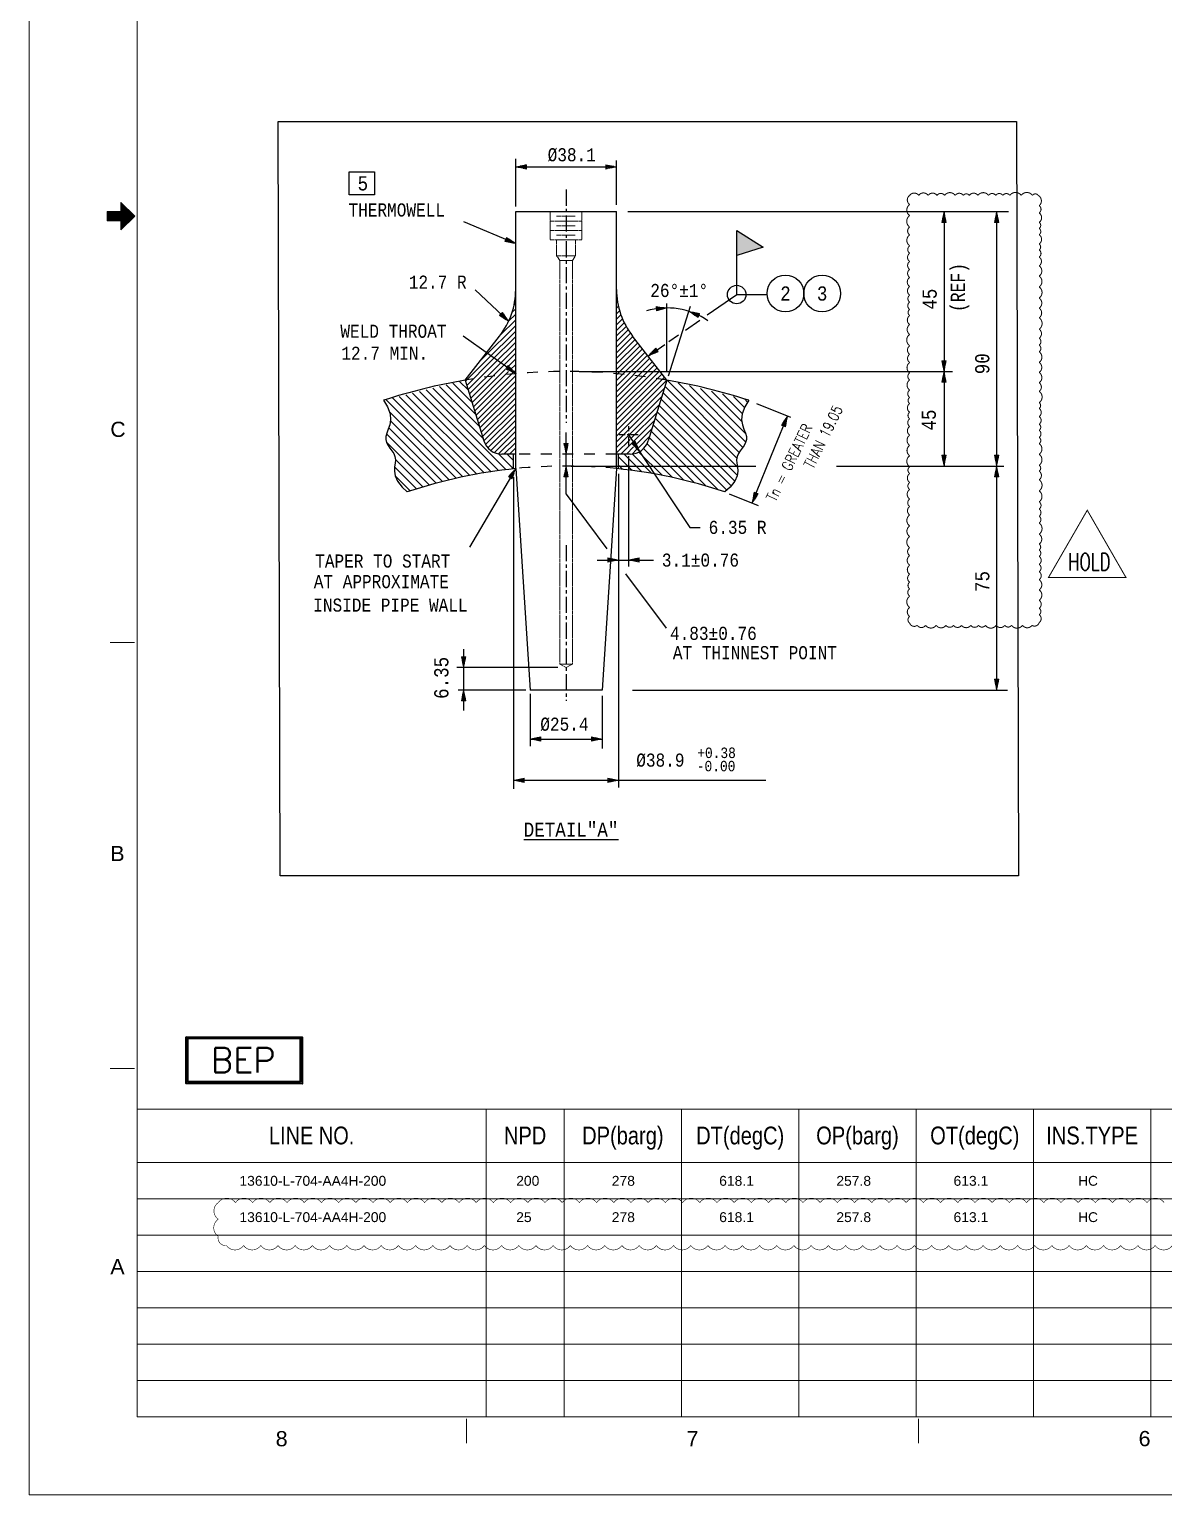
# Model space of a CAD drawing. Header units: inches. Extents: x 996 to 1837, y 0 to 594.
# Drawn here: x 995.8 to 1259.6, y 0 to 340.9 of the extents above; entities that cross this region are included whole.
import ezdxf
from ezdxf.enums import TextEntityAlignment as Align

# ---------------------------------------------------------------- set-up
doc = ezdxf.new("R2010")
doc.units = ezdxf.units.IN
doc.header["$MEASUREMENT"] = 0
for name, pattern in [('CENTER', [2, 1.25, -0.25, 0.25, -0.25]), ('Dashed', [4.18782, 2.09391, -2.09391]), ('Solid', [1, 1, 0])]:
    doc.linetypes.add(name, pattern=pattern)
for name, color, linetype in [('1', 7, 'Continuous'), ('2', 2, 'Continuous'), ('3', 3, 'Continuous'), ('4', 4, 'Continuous'), ('BG 0 -1', 7, 'Continuous'), ('BG BG BG BG BG 2', 7, 'Continuous'), ('BG BG BG BG TITLETEXT', 7, 'Continuous'), ('Border', 7, 'Continuous'), ('DIM-LINES', 7, 'Continuous'), ('DIM-TEXT', 7, 'Continuous'), ('ISO-TEXT', 7, 'Continuous'), ('ISOTEXT', 7, 'Continuous'), ('NOZZLES', 7, 'Continuous'), ('Rev.4', 6, 'Continuous')]:
    doc.layers.add(name, color=color, linetype=linetype)
for name, color, linetype, lineweight in [('message', 2, 'Solid', 13), ('weldCyanLabel', 4, 'Solid', 13), ('weldDimension', 2, 'Solid', 13)]:
    doc.layers.add(name, color=color, linetype=linetype, lineweight=lineweight)
doc.styles.add('1882-13610-HP-186-001-704(01OF01)_MODEL-EMBED 1_DWG$0$Arial', font='arial.ttf')
doc.styles.add('Arial', font='arial.ttf')
doc.styles.add('fixedText', font='MONOTXT8.shx', dxfattribs={"width": 0.85})
doc.styles.add('MONOTXT', font='MONOTXT.shx', dxfattribs={"width": 0.8})
doc.styles.add('ROMANS', font='romans.shx', dxfattribs={"width": 0.8})
doc.styles.add('txt.shx', font='txt.shx')

msp = doc.modelspace()

# ---------------------------------------------------------------- hatches: boundary and pattern name
at = {"layer": '2'}
h = msp.add_hatch(color=2, dxfattribs=at)
h.dxf.hatch_style = 1
h.paths.add_polyline_path([(1166.45, 290.21), (1160.32, 294.05), (1160.32, 288.23)])
at = {"layer": '4', "lineweight": 25}
msp.add_hatch(color=4, dxfattribs=at).paths.add_polyline_path([(1137.78, 242.58), (1136.69, 245.02), (1135.96, 244.54)])

# ---------------------------------------------------------------- linework, layer by layer
at = {"color": 4, "linetype": 'Continuous', "lineweight": 25}
for p, q in [((1100.73, 263.81), (1101.44, 264.52)), ((1108.77, 242.05), (1108.92, 242.2))]:
    msp.add_line(p, q, dxfattribs=at)
at = {"layer": '1', "color": 1, "linetype": 'CENTER', "lineweight": 25, "ltscale": 3}
for p, q in [((1120.65, 303.59), (1120.65, 249.38)), ((1120.65, 220.88), (1120.65, 184.66))]:
    msp.add_line(p, q, dxfattribs=at)
at = {"layer": '2', "color": 4}
for p, q in [((1160.32, 279.18), (1160.32, 294.05)), ((1160.32, 294.05), (1166.45, 290.21)), ((1166.45, 290.21), (1160.32, 288.23)), ((1096.8, 196.69), (1096.8, 182.42))]:
    msp.add_line(p, q, dxfattribs=at)
at = {"layer": '2', "color": 2}
for p, q in [((1118.75, 192.45), (1095.21, 192.45)), ((1111.25, 187.19), (1095.52, 187.19))]:
    msp.add_line(p, q, dxfattribs=at)
at = {"layer": '2'}
msp.add_lwpolyline([(1053.7, 319.44), (1225.43, 319.44), (1225.86, 143.97), (1054.12, 143.97)], close=True, dxfattribs=at)
at = {"layer": '2', "color": 4}
msp.add_lwpolyline([(1070.2, 307.72), (1076.1, 307.72), (1076.1, 302.35), (1070.2, 302.35)], close=True, dxfattribs=at)
for centre in [(1171.67, 279.43), (1180.2, 279.43)]:
    msp.add_circle(centre, 4.29, dxfattribs=at)
at = {"layer": '3', "color": 3, "lineweight": 25}
for p, q in [((1108.92, 298.48), (1132.38, 298.48)), ((1108.92, 238.7), (1108.92, 298.48)), ((1132.38, 238.7), (1132.38, 298.48)), ((1097.19, 259.28), (1101.54, 245.16)), ((1144.11, 259.28), (1139.75, 245.16)), ((1108.92, 242.05), (1105.74, 242.05)), ((1108.43, 238.65), (1108.43, 242.05)), ((1135.55, 242.05), (1132.38, 242.05)), ((1132.86, 238.65), (1132.86, 242.05)), ((1108.92, 238.7), (1112.26, 187.19)), ((1132.38, 238.7), (1129.03, 187.19)), ((1129.03, 187.19), (1112.26, 187.19))]:
    msp.add_line(p, q, dxfattribs=at)
at = {"layer": '3', "color": 2, "linetype": 'Dashed', "lineweight": 25, "ltscale": 1.2}
msp.add_line((1132.38, 242.05), (1108.92, 242.05), dxfattribs=at)
at = {"layer": '3', "color": 3, "lineweight": 25}
for centre, radius, start, end in [((1120.65, 123), 138.28, 99.7677, 107.8916), ((1120.65, 123), 138.28, 72.1084, 80.2323), ((1105.74, 246.45), 4.4, 197.1338, 270), ((1135.55, 246.45), 4.4, 270, 342.8662), ((1120.65, 123), 116.29, 95.7896, 108.5213), ((1120.65, 123), 116.29, 71.4787, 84.2104)]:
    msp.add_arc(centre, radius, start, end, dxfattribs=at)
at = {"layer": '3', "color": 2, "linetype": 'Dashed', "lineweight": 25, "ltscale": 1.2}
for radius, start, end in [(138.28, 80.2323, 99.7677), (116.29, 84.2104, 95.7896)]:
    msp.add_arc((1120.65, 123), radius, start, end, dxfattribs=at)
at = {"layer": '4', "color": 2}
for p, q in [((1108.92, 299.69), (1108.92, 310.72)), ((1132.38, 300.03), (1132.38, 310.33)), ((1164.92, 253.87), (1172.87, 250.63)), ((1135.14, 241.61), (1135.14, 215.93)), ((1108.43, 236.67), (1108.43, 164.2)), ((1132.86, 237.49), (1132.86, 164.54)), ((1158.6, 232.86), (1165.34, 230.12)), ((1112.26, 186.29), (1112.26, 174.16)), ((1129.03, 185.81), (1129.03, 173.62))]:
    msp.add_line(p, q, dxfattribs=at)
at = {"layer": '4', "color": 4, "lineweight": 25}
for p, q in [((1108.92, 308.89), (1132.38, 308.89)), ((1108.56, 276.82), (1108.92, 277.18)), ((1108.8, 278.36), (1108.92, 278.47)), ((1132.38, 278.62), (1132.46, 278.69)), ((1132.38, 277.32), (1132.6, 277.54)), ((1132.38, 276.02), (1132.81, 276.46)), ((1153.49, 274.44), (1160.32, 279.18)), ((1105.34, 269.72), (1108.92, 273.29)), ((1107.29, 272.96), (1108.92, 274.59)), ((1108.11, 275.07), (1108.92, 275.88)), ((1132.38, 274.73), (1133.08, 275.43)), ((1132.38, 273.43), (1133.39, 274.45)), ((1132.38, 272.14), (1133.76, 273.52)), ((1148.38, 270.89), (1151.72, 273.21)), ((1097.19, 259.28), (1105.19, 269.52)), ((1101.44, 264.52), (1108.92, 272)), ((1102.3, 264.08), (1108.92, 270.7)), ((1103.16, 263.65), (1108.92, 269.4)), ((1132.38, 270.84), (1134.16, 272.63)), ((1132.38, 269.55), (1134.61, 271.78)), ((1132.38, 268.25), (1135.09, 270.96)), ((1132.38, 266.96), (1135.61, 270.19)), ((1132.38, 265.66), (1136.16, 269.44)), ((1144.11, 259.28), (1136.11, 269.52)), ((1144.58, 268.24), (1146.81, 269.8)), ((1104.03, 263.22), (1108.92, 268.11)), ((1104.89, 262.79), (1108.92, 266.81)), ((1132.38, 264.36), (1136.73, 268.72)), ((1132.38, 263.07), (1137.3, 267.99)), ((1132.38, 261.77), (1137.87, 267.26)), ((1132.38, 260.48), (1138.43, 266.54)), ((1139.73, 264.88), (1143.6, 267.57)), ((1097.26, 259.04), (1102.3, 264.08)), ((1097.56, 258.05), (1103.16, 263.65)), ((1097.87, 257.06), (1104.03, 263.22)), ((1098.17, 256.07), (1104.89, 262.79)), ((1105.76, 262.36), (1108.92, 265.52)), ((1106.92, 262.23), (1108.92, 264.22)), ((1107.67, 261.68), (1108.92, 262.93)), ((1132.38, 259.18), (1139, 265.81)), ((1132.38, 257.89), (1139.57, 265.08)), ((1132.38, 256.59), (1140.14, 264.35)), ((1132.38, 255.3), (1140.71, 263.63)), ((1132.38, 254), (1141.28, 262.9)), ((1098.48, 255.08), (1105.76, 262.36)), ((1098.79, 254.09), (1106.46, 261.76)), ((1099.09, 253.1), (1107.27, 261.29)), ((1099.4, 252.11), (1108.27, 260.98)), ((1099.7, 251.12), (1108.92, 260.34)), ((1108.42, 261.14), (1108.92, 261.63)), ((1132.38, 252.71), (1141.84, 262.17)), ((1132.38, 251.41), (1142.41, 261.44)), ((1132.38, 250.11), (1142.98, 260.72)), ((1132.38, 248.82), (1143.55, 259.99)), ((1132.38, 247.52), (1144.1, 259.24)), ((1160.93, 242.48), (1144.14, 259.27)), ((1101.57, 237.72), (1083.4, 255.88)), ((1103.24, 237.98), (1084.96, 256.27)), ((1104.94, 238.23), (1086.52, 256.65)), ((1106.66, 238.45), (1088.08, 257.03)), ((1101.38, 245.68), (1089.64, 257.42)), ((1100.51, 248.49), (1091.2, 257.8)), ((1099.65, 251.3), (1092.76, 258.19)), ((1098.78, 254.1), (1094.32, 258.57)), ((1097.92, 256.91), (1095.88, 258.95)), ((1100.01, 250.13), (1108.92, 259.04)), ((1100.31, 249.14), (1108.92, 257.74)), ((1100.62, 248.15), (1108.92, 256.45)), ((1132.38, 246.23), (1143.52, 257.37)), ((1160.53, 239), (1143.2, 256.33)), ((1160.37, 241.1), (1143.66, 257.81)), ((1161.72, 243.63), (1146.73, 258.63)), ((1162.43, 244.87), (1149.31, 257.99)), ((1162.39, 246.86), (1151.88, 257.36)), ((1161.53, 249.65), (1154.46, 256.72)), ((1161.62, 251.51), (1157.04, 256.08)), ((1078.17, 254.59), (1079.12, 253.08)), ((1096.66, 236.79), (1078.69, 254.76)), ((1079.12, 253.08), (1079.7, 251.46)), ((1098.27, 237.12), (1080.28, 255.12)), ((1099.91, 237.43), (1081.84, 255.5)), ((1100.92, 247.16), (1108.92, 255.15)), ((1101.23, 246.17), (1108.92, 253.86)), ((1101.53, 245.18), (1108.92, 252.56)), ((1132.38, 244.93), (1142.94, 255.49)), ((1132.38, 243.64), (1142.36, 253.62)), ((1159.88, 235.76), (1142.28, 253.36)), ((1160.45, 237.13), (1142.74, 254.84)), ((1162.13, 252.94), (1159.62, 255.45)), ((1162.18, 253.08), (1161.6, 251.46)), ((1163.13, 254.59), (1162.18, 253.08)), ((1162.86, 254.16), (1162.2, 254.81)), ((1079.64, 248.88), (1079.3, 247.85)), ((1095.06, 236.45), (1079.5, 252.01)), ((1079.82, 250.07), (1079.64, 248.88)), ((1079.7, 251.46), (1079.82, 250.07)), ((1093.49, 236.08), (1079.78, 249.79)), ((1101.92, 244.27), (1108.92, 251.27)), ((1102.46, 243.52), (1108.92, 249.97)), ((1135.88, 245.85), (1141.79, 251.75)), ((1136.4, 245.07), (1141.21, 249.88)), ((1156.03, 233.78), (1140.91, 248.9)), ((1158.06, 233.69), (1141.37, 250.39)), ((1159.04, 234.66), (1141.82, 251.87)), ((1161.6, 251.46), (1161.47, 250.07)), ((1161.47, 250.07), (1161.65, 248.88)), ((1161.65, 248.88), (1161.99, 247.85)), ((1169.29, 243.92), (1172.14, 250.93)), ((1078.94, 246.96), (1078.7, 246.16)), ((1078.7, 246.16), (1078.7, 245.43)), ((1090.39, 235.29), (1078.89, 246.79)), ((1079.3, 247.85), (1078.94, 246.96)), ((1091.93, 235.69), (1079.42, 248.21)), ((1103.14, 242.9), (1108.92, 248.68)), ((1103.96, 242.43), (1108.92, 247.38)), ((1104.96, 242.12), (1108.92, 246.09)), ((1120.65, 242.05), (1120.65, 247.1)), ((1132.38, 242.34), (1135.53, 245.5)), ((1134.41, 246.58), (1133.01, 246.58)), ((1135.47, 246.58), (1134.83, 246.58)), ((1135.14, 248.54), (1135.14, 247.38)), ((1135.14, 246.84), (1135.14, 246.32)), ((1135.14, 246.58), (1149.43, 224.97)), ((1135.14, 246.08), (1135.14, 244.05)), ((1137.38, 246.58), (1135.65, 246.58)), ((1137.19, 244.56), (1140.63, 248)), ((1137.55, 243.63), (1140.05, 246.13)), ((1150.53, 235.39), (1139.99, 245.93)), ((1153.23, 234.64), (1140.45, 247.42)), ((1161.99, 247.85), (1162.36, 246.96)), ((1162.36, 246.96), (1162.59, 246.16)), ((1162.59, 246.16), (1162.59, 245.43)), ((1078.7, 245.43), (1078.91, 244.75)), ((1088.87, 234.87), (1078.87, 244.87)), ((1078.91, 244.75), (1079.26, 244.1)), ((1079.26, 244.1), (1079.69, 243.46)), ((1079.69, 243.46), (1080.14, 242.83)), ((1080.14, 242.83), (1080.55, 242.18)), ((1080.55, 242.18), (1080.85, 241.49)), ((1108.41, 238.65), (1104.93, 242.13)), ((1106.18, 242.05), (1108.92, 244.79)), ((1108.43, 240.56), (1106.95, 242.05)), ((1107.48, 242.05), (1108.92, 243.49)), ((1120.65, 232.73), (1120.65, 242.05)), ((1133.39, 242.05), (1136.14, 244.81)), ((1138.25, 237.95), (1134.15, 242.05)), ((1134.68, 242.05), (1136.36, 243.73)), ((1136.69, 245.02), (1135.96, 244.54)), ((1135.96, 244.54), (1137.78, 242.58)), ((1136, 242.08), (1137.05, 243.12)), ((1140.58, 237.57), (1136.07, 242.08)), ((1142.96, 237.13), (1137.56, 242.54)), ((1145.41, 236.63), (1138.68, 243.36)), ((1147.93, 236.05), (1139.49, 244.49)), ((1160.74, 242.18), (1160.44, 241.49)), ((1161.15, 242.83), (1160.74, 242.18)), ((1161.6, 243.46), (1161.15, 242.83)), ((1162.04, 244.1), (1161.6, 243.46)), ((1162.39, 244.75), (1162.04, 244.1)), ((1162.59, 245.43), (1162.39, 244.75)), ((1163.92, 230.7), (1169.29, 243.92)), ((1080.77, 239.09), (1080.7, 238.11)), ((1080.91, 239.97), (1080.77, 239.09)), ((1085.88, 233.97), (1080.77, 239.08)), ((1080.85, 241.49), (1080.98, 240.76)), ((1080.98, 240.76), (1080.91, 239.97)), ((1087.36, 234.43), (1080.97, 240.82)), ((1135.98, 238.28), (1132.86, 241.4)), ((1133.77, 238.55), (1132.86, 239.46)), ((1160.44, 241.49), (1160.31, 240.76)), ((1160.31, 240.76), (1160.38, 239.97)), ((1160.38, 239.97), (1160.52, 239.09)), ((1160.52, 239.09), (1160.59, 238.11)), ((1080.7, 238.11), (1080.86, 237)), ((1084.4, 233.5), (1080.86, 237.05)), ((1080.86, 237), (1081.41, 235.76)), ((1081.41, 235.76), (1082.49, 234.36)), ((1081.41, 235.76), (1082.49, 234.36)), ((1159.89, 235.76), (1158.8, 234.36)), ((1160.43, 237), (1159.89, 235.76)), ((1160.59, 238.11), (1160.43, 237)), ((1082.49, 234.36), (1083.71, 233.27)), ((1082.49, 234.36), (1083.71, 233.27)), ((1158.8, 234.36), (1157.59, 233.27)), ((1127.9, 217.42), (1140.98, 217.42))]:
    msp.add_line(p, q, dxfattribs=at)
at = {"layer": '4', "lineweight": 25}
for p, q in [((1108.91, 279.76), (1108.92, 279.77)), ((1132.38, 279.91), (1132.38, 279.92))]:
    msp.add_line(p, q, dxfattribs=at)
at = {"layer": '4', "color": 2, "lineweight": 25}
for p, q in [((1144.11, 261.11), (1144.11, 277.11)), ((1144.43, 260.28), (1149.6, 276.48)), ((1160.32, 279.18), (1167.39, 279.18))]:
    msp.add_line(p, q, dxfattribs=at)
at = {"layer": '4', "color": 4}
for p, q in [((1120.65, 232.73), (1130.13, 220.01)), ((1149.43, 224.97), (1151.82, 224.97)), ((1134.46, 214.2), (1143.95, 201.58)), ((1112.26, 175.79), (1129.03, 175.79)), ((1108.43, 166.19), (1167.12, 166.19))]:
    msp.add_line(p, q, dxfattribs=at)
at = {"layer": '4', "color": 4, "lineweight": 25}
msp.add_lwpolyline([(1137.78, 242.58), (1136.69, 245.02), (1135.96, 244.54)], close=True, dxfattribs=at)
at = {"layer": '4', "color": 4}
for points in [[(1059.29, 106.45), (1059.26, 95.6), (1032.28, 95.68), (1032.31, 106.53)], [(1058.78, 106.17), (1058.78, 96.03), (1032.68, 96.03), (1032.68, 106.17)]]:
    msp.add_lwpolyline(points, close=True, dxfattribs=at)
at = {"layer": '4', "color": 2, "lineweight": 25}
msp.add_circle((1160.32, 279.18), 2.15, dxfattribs=at)
at = {"layer": '4', "color": 4, "lineweight": 25}
for centre, radius, start, end in [((1091.33, 280.35), 17.59, 322.0058, 0), ((1149.97, 280.35), 17.59, 180, 217.9942), ((1144.11, 259.28), 16.79, 55.3738, 106.578)]:
    msp.add_arc(centre, radius, start, end, dxfattribs=at)
at = {"layer": 'BG 0 -1', "color": 7, "linetype": 'Continuous', "lineweight": 9}
for p, q in [((995.8, 0), (995.8, 594)), ((1020.92, 576.75), (1020.92, 18.11)), ((1017.12, 300.61), (1020.31, 297.43)), ((1017.12, 298.49), (1017.12, 300.61)), ((1017.12, 300.51), (1017.17, 300.56)), ((1017.12, 300.39), (1017.23, 300.5)), ((1017.12, 300.26), (1017.3, 300.43)), ((1017.12, 300.14), (1017.36, 300.37)), ((1017.12, 300.01), (1017.42, 300.31)), ((1017.12, 299.89), (1017.48, 300.25)), ((1017.12, 299.76), (1017.55, 300.18)), ((1017.12, 299.63), (1017.61, 300.12)), ((1017.12, 299.51), (1017.67, 300.06)), ((1017.12, 299.38), (1017.73, 300)), ((1013.94, 296.95), (1015.47, 298.49)), ((1013.94, 296.83), (1015.6, 298.49)), ((1013.94, 296.7), (1015.72, 298.49)), ((1013.94, 296.58), (1015.85, 298.49)), ((1013.94, 296.45), (1015.98, 298.49)), ((1013.94, 298.49), (1013.94, 296.37)), ((1013.94, 298.45), (1013.97, 298.49)), ((1013.94, 298.33), (1014.1, 298.49)), ((1013.94, 298.2), (1014.22, 298.49)), ((1013.94, 298.08), (1014.35, 298.49)), ((1013.94, 297.95), (1014.47, 298.49)), ((1013.94, 297.83), (1014.6, 298.49)), ((1013.94, 297.7), (1014.72, 298.49)), ((1013.94, 297.58), (1014.85, 298.49)), ((1013.94, 297.45), (1014.97, 298.49)), ((1013.94, 297.33), (1015.1, 298.49)), ((1013.94, 297.2), (1015.22, 298.49)), ((1013.94, 297.08), (1015.35, 298.49)), ((1017.12, 298.49), (1013.94, 298.49)), ((1013.98, 296.37), (1016.1, 298.49)), ((1014.1, 296.37), (1016.23, 298.49)), ((1014.23, 296.37), (1016.35, 298.49)), ((1014.35, 296.37), (1016.48, 298.49)), ((1014.48, 296.37), (1016.6, 298.49)), ((1014.6, 296.37), (1016.73, 298.49)), ((1014.73, 296.37), (1016.85, 298.49)), ((1014.85, 296.37), (1016.98, 298.49)), ((1014.98, 296.37), (1017.1, 298.49)), ((1015.1, 296.37), (1018.23, 299.5)), ((1015.23, 296.37), (1018.3, 299.43)), ((1015.35, 296.37), (1018.36, 299.37)), ((1015.48, 296.37), (1018.42, 299.31)), ((1015.6, 296.37), (1018.48, 299.25)), ((1015.73, 296.37), (1018.55, 299.18)), ((1015.85, 296.37), (1018.61, 299.12)), ((1015.98, 296.37), (1018.67, 299.06)), ((1016.1, 296.37), (1018.73, 299)), ((1016.23, 296.37), (1018.8, 298.93)), ((1016.35, 296.37), (1018.86, 298.87)), ((1016.48, 296.37), (1018.92, 298.81)), ((1016.6, 296.37), (1018.98, 298.75)), ((1016.73, 296.37), (1019.05, 298.68)), ((1016.85, 296.37), (1019.11, 298.62)), ((1016.98, 296.37), (1019.17, 298.56)), ((1017.1, 296.37), (1019.24, 298.5)), ((1017.12, 299.26), (1017.8, 299.93)), ((1017.12, 299.13), (1017.86, 299.87)), ((1017.12, 299.01), (1017.92, 299.81)), ((1017.12, 298.88), (1017.98, 299.75)), ((1017.12, 298.76), (1018.05, 299.68)), ((1017.12, 298.63), (1018.11, 299.62)), ((1017.12, 298.51), (1018.17, 299.56)), ((1017.12, 296.26), (1019.3, 298.43)), ((1017.12, 296.13), (1019.36, 298.37)), ((1017.12, 296.01), (1019.42, 298.31)), ((1017.12, 295.88), (1019.49, 298.25)), ((1017.12, 295.76), (1019.55, 298.18)), ((1017.12, 295.63), (1019.61, 298.12)), ((1017.12, 295.51), (1019.67, 298.06)), ((1017.12, 295.38), (1019.74, 298)), ((1017.12, 295.26), (1019.8, 297.93)), ((1017.12, 295.13), (1019.86, 297.87)), ((1017.12, 295.01), (1019.92, 297.81)), ((1017.12, 294.88), (1019.99, 297.75)), ((1017.12, 294.76), (1020.05, 297.68)), ((1017.12, 294.63), (1020.11, 297.62)), ((1017.12, 294.51), (1020.17, 297.56)), ((1017.12, 294.38), (1020.24, 297.5)), ((1017.12, 294.26), (1020.3, 297.43)), ((1020.31, 297.43), (1017.12, 294.24)), ((1017.12, 296.37), (1013.94, 296.37)), ((1017.12, 294.24), (1017.12, 296.37)), ((1020.29, 198.28), (1014.63, 198.28)), ((1020.29, 99.14), (1014.63, 99.14)), ((1020.92, 18.11), (1811.73, 18.11)), ((1097.5, 17.68), (1097.5, 12.02)), ((1202.63, 17.68), (1202.63, 12.02)), ((1836.8, 0), (995.8, 0))]:
    msp.add_line(p, q, dxfattribs=at)
at = {"layer": 'BG BG BG BG BG 2', "color": 2, "linetype": 'Continuous', "lineweight": 15}
for p, q in [((1418.89, 89.71), (1020.92, 89.71)), ((1102.03, 18.11), (1102.03, 89.71)), ((1120.21, 18.11), (1120.21, 89.71)), ((1147.49, 18.11), (1147.49, 89.71)), ((1174.78, 18.11), (1174.78, 89.71)), ((1202.06, 18.11), (1202.06, 89.71)), ((1229.34, 18.11), (1229.34, 89.71)), ((1256.63, 18.11), (1256.63, 89.71)), ((1418.89, 77.24), (1020.92, 77.24)), ((1418.89, 68.79), (1020.92, 68.79)), ((1418.89, 60.34), (1020.92, 60.34)), ((1418.89, 51.89), (1020.92, 51.89)), ((1418.89, 43.44), (1020.92, 43.44)), ((1418.89, 34.98), (1020.92, 34.98)), ((1418.89, 26.53), (1020.92, 26.53))]:
    msp.add_line(p, q, dxfattribs=at)
at = {"layer": 'Border', "color": 2}
for p, q in [((1134.97, 298.48), (1223.53, 298.48)), ((1123.67, 261.28), (1210.49, 261.28)), ((1121.85, 239.29), (1164.77, 239.29)), ((1183.51, 239.29), (1222.48, 239.29)), ((1136.06, 187.19), (1223.33, 187.19))]:
    msp.add_line(p, q, dxfattribs=at)
at = {"layer": 'Border', "color": 4}
for p, q in [((1208.54, 298.48), (1208.54, 239.29)), ((1220.78, 298.48), (1220.78, 187.19))]:
    msp.add_line(p, q, dxfattribs=at)
for points in [[(1107.29, 272.96), (1099.49, 280.31)], [(1108.92, 260.78), (1096.71, 269.47)], [(1108.92, 238.7), (1098.16, 220.39)]]:
    msp.add_lwpolyline(points, dxfattribs=at)
at = {"layer": 'DIM-LINES', "color": 4}
msp.add_line((1096.82, 296.19), (1108.92, 291.03), dxfattribs=at)
at = {"layer": 'NOZZLES', "color": 4, "linetype": 'Continuous', "lineweight": 35}
for points in [[(1032.31, 106.53), (1059.29, 106.45), (1059.26, 95.6), (1032.28, 95.68)], [(1032.68, 106.17), (1058.78, 106.17), (1058.78, 96.03), (1032.68, 96.03)]]:
    msp.add_lwpolyline(points, close=True, dxfattribs=at)
at = {"layer": 'Rev.4', "color": 1, "const_width": 0.238}
msp.add_lwpolyline([(1241.86, 229.01), (1232.85, 213.38), (1250.85, 213.38)], close=True, dxfattribs=at)
at = {"layer": 'Rev.4', "color": 1, "const_width": 0.132}
msp.add_lwpolyline([(1261.64, 57.98, -0.520567), (1257.64, 57.98, -0.520567), (1253.64, 57.98, -0.520567), (1249.64, 57.98, -0.520567), (1245.64, 57.98, -0.520567), (1241.64, 57.98, -0.520567), (1237.64, 57.98, -0.520567), (1233.64, 57.98, -0.520567), (1229.64, 57.98, -0.520567), (1225.64, 57.98, -0.520567), (1221.64, 57.98, -0.520567), (1217.64, 57.98, -0.520567), (1213.64, 57.98, -0.520567), (1209.64, 57.98, -0.520567), (1205.64, 57.98, -0.520567), (1201.64, 57.98, -0.520567), (1197.64, 57.98, -0.520567), (1193.64, 57.98, -0.520567), (1189.64, 57.98, -0.520567), (1185.64, 57.98, -0.520567), (1181.64, 57.98, -0.520567), (1177.64, 57.98, -0.520567), (1173.64, 57.98, -0.520567), (1169.64, 57.98, -0.520567), (1165.64, 57.98, -0.520567), (1161.64, 57.98, -0.520567), (1157.64, 57.98, -0.520567), (1153.64, 57.98, -0.520567), (1149.64, 57.98, -0.520567), (1145.64, 57.98, -0.520567), (1141.64, 57.98, -0.520567), (1137.64, 57.98, -0.520567), (1133.64, 57.98, -0.520567), (1129.64, 57.98, -0.520567), (1125.64, 57.98, -0.520567), (1121.64, 57.98, -0.520567), (1117.64, 57.98, -0.520567), (1113.64, 57.98, -0.520567), (1109.64, 57.98, -0.520567), (1105.64, 57.98, -0.520567), (1101.64, 57.98, -0.520567), (1097.64, 57.98, -0.520567), (1093.64, 57.98, -0.520567), (1089.64, 57.98, -0.520567), (1085.64, 57.98, -0.520567), (1081.64, 57.98, -0.520567), (1077.64, 57.98, -0.520567), (1073.64, 57.98, -0.520567), (1069.64, 57.98, -0.520567), (1065.64, 57.98, -0.520567), (1061.64, 57.98, -0.520567), (1057.64, 57.98, -0.520567), (1053.64, 57.98, -0.520567), (1049.64, 57.98, -0.520567), (1045.64, 57.98, -0.520567), (1041.64, 57.98, -0.520567), (1039.74, 60.08, -0.520567), (1039.74, 64.08, -0.520567), (1039.74, 67.93, -0.520567), (1043.74, 67.93, -0.520567), (1047.74, 67.93, -0.520567), (1051.74, 67.93, -0.520567), (1055.74, 67.93, -0.520567), (1059.74, 67.93, -0.520567), (1063.74, 67.93, -0.520567), (1067.74, 67.93, -0.520567), (1071.74, 67.93, -0.520567), (1075.74, 67.93, -0.520567), (1079.74, 67.93, -0.520567), (1083.74, 67.93, -0.520567), (1087.74, 67.93, -0.520567), (1091.74, 67.93, -0.520567), (1095.74, 67.93, -0.520567), (1099.74, 67.93, -0.520567), (1103.74, 67.93, -0.520567), (1107.74, 67.93, -0.520567), (1111.74, 67.93, -0.520567), (1115.74, 67.93, -0.520567), (1119.74, 67.93, -0.520567), (1123.74, 67.93, -0.520567), (1127.74, 67.93, -0.520567), (1131.74, 67.93, -0.520567), (1135.74, 67.93, -0.520567), (1139.74, 67.93, -0.520567), (1143.74, 67.93, -0.520567), (1147.74, 67.93, -0.520567), (1151.74, 67.93, -0.520567), (1155.74, 67.93, -0.520567), (1159.74, 67.93, -0.520567), (1163.74, 67.93, -0.520567), (1167.74, 67.93, -0.520567), (1171.74, 67.93, -0.520567), (1175.74, 67.93, -0.520567), (1179.74, 67.93, -0.520567), (1183.74, 67.93, -0.520567), (1187.74, 67.93, -0.520567), (1191.74, 67.93, -0.520567), (1195.74, 67.93, -0.520567), (1199.74, 67.93, -0.520567), (1203.74, 67.93, -0.520567), (1207.74, 67.93, -0.520567), (1211.74, 67.93, -0.520567), (1215.74, 67.93, -0.520567), (1219.74, 67.93, -0.520567), (1223.74, 67.93, -0.520567), (1227.74, 67.93, -0.520567), (1231.74, 67.93, -0.520567), (1235.74, 67.93, -0.520567), (1239.74, 67.93, -0.520567), (1243.74, 67.93, -0.520567), (1247.74, 67.93, -0.520567), (1251.74, 67.93, -0.520567), (1255.74, 67.93, -0.520567), (1259.74, 67.93, -0.520567)], format="xyb", dxfattribs=at)
at = {"layer": 'weldCyanLabel', "color": 2}
for p, q in [((1116.98, 298.48), (1116.98, 291.88)), ((1118.45, 297.38), (1122.85, 297.38)), ((1124.31, 298.48), (1124.31, 291.88)), ((1116.98, 296.28), (1124.31, 296.28)), ((1116.98, 294.08), (1124.31, 294.08)), ((1118.45, 295.18), (1122.85, 295.18)), ((1116.98, 291.88), (1124.31, 291.88)), ((1118.45, 292.98), (1122.85, 292.98)), ((1118.45, 291.88), (1118.45, 288.22)), ((1122.85, 291.88), (1122.85, 288.22)), ((1118.45, 288.22), (1122.85, 288.22)), ((1119.18, 287.12), (1118.45, 288.22)), ((1119.18, 287.12), (1122.11, 287.12)), ((1119.18, 287.12), (1119.18, 193.18)), ((1122.11, 287.12), (1122.85, 288.22)), ((1122.11, 287.12), (1122.11, 193.18)), ((1119.18, 193.18), (1122.11, 193.18)), ((1119.18, 193.18), (1120.65, 192.45)), ((1122.11, 193.18), (1120.65, 192.45))]:
    msp.add_line(p, q, dxfattribs=at)
at = {"layer": 'weldCyanLabel'}
for p, q in [((1119.18, 284.24), (1119.18, 284.15)), ((1122.11, 284.24), (1122.11, 284.15)), ((1122.11, 284.24), (1122.11, 284.15))]:
    msp.add_line(p, q, dxfattribs=at)
at = {"layer": 'weldDimension', "color": 4, "flags": 128}
for points in [[(1108.92, 308.89), (1111.41, 309.39), (1111.41, 308.39), (1108.92, 308.89), (1109.41, 308.89), (1111.41, 309.29), (1111.41, 308.49), (1109.41, 308.89), (1109.91, 308.89), (1111.41, 309.19), (1111.41, 308.59), (1109.91, 308.89), (1110.41, 308.89), (1111.41, 309.09), (1111.41, 308.69), (1110.41, 308.89), (1110.91, 308.89), (1111.41, 308.99), (1111.41, 308.79), (1110.91, 308.89)], [(1132.38, 308.89), (1129.89, 308.39), (1129.89, 309.39), (1132.38, 308.89), (1131.88, 308.89), (1129.89, 308.49), (1129.89, 309.29), (1131.88, 308.89), (1131.38, 308.89), (1129.89, 308.59), (1129.89, 309.19), (1131.38, 308.89), (1130.88, 308.89), (1129.89, 308.69), (1129.89, 309.09), (1130.88, 308.89), (1130.38, 308.89), (1129.89, 308.79), (1129.89, 308.99), (1130.38, 308.89)], [(1208.54, 298.48), (1209.04, 295.98), (1208.05, 295.98), (1208.54, 298.48), (1208.54, 297.98), (1208.94, 295.98), (1208.15, 295.98), (1208.54, 297.98), (1208.54, 297.48), (1208.84, 295.98), (1208.24, 295.98), (1208.54, 297.48), (1208.54, 296.98), (1208.74, 295.98), (1208.34, 295.98), (1208.54, 296.98), (1208.54, 296.48), (1208.64, 295.98), (1208.44, 295.98), (1208.54, 296.48)], [(1220.78, 298.48), (1221.28, 295.98), (1220.28, 295.98), (1220.78, 298.48), (1220.78, 297.98), (1221.18, 295.98), (1220.38, 295.98), (1220.78, 297.98), (1220.78, 297.48), (1221.08, 295.98), (1220.48, 295.98), (1220.78, 297.48), (1220.78, 296.98), (1220.98, 295.98), (1220.58, 295.98), (1220.78, 296.98), (1220.78, 296.48), (1220.88, 295.98), (1220.68, 295.98), (1220.78, 296.48)], [(1108.92, 291.03), (1106.82, 292.47), (1106.43, 291.55), (1108.92, 291.03), (1108.46, 291.22), (1106.78, 292.38), (1106.47, 291.64), (1108.46, 291.22), (1108, 291.42), (1106.74, 292.29), (1106.51, 291.74), (1108, 291.42), (1107.54, 291.62), (1106.7, 292.19), (1106.55, 291.83), (1107.54, 291.62), (1107.08, 291.81), (1106.67, 292.1), (1106.59, 291.92), (1107.08, 291.81)], [(1144.11, 276.06), (1141.66, 275.38), (1141.58, 276.37), (1144.11, 276.06), (1143.61, 276.03), (1141.65, 275.48), (1141.59, 276.27), (1143.61, 276.03), (1143.11, 275.99), (1141.64, 275.58), (1141.6, 276.17), (1143.11, 275.99), (1142.61, 275.95), (1141.64, 275.68), (1141.61, 276.07), (1142.61, 275.95), (1142.12, 275.91), (1141.63, 275.77), (1141.61, 275.97), (1142.12, 275.91)], [(1107.29, 272.96), (1105.82, 275.03), (1105.13, 274.31), (1107.29, 272.96), (1106.93, 273.3), (1105.75, 274.96), (1105.2, 274.38), (1106.93, 273.3), (1106.57, 273.64), (1105.68, 274.89), (1105.27, 274.45), (1106.57, 273.64), (1106.2, 273.99), (1105.61, 274.81), (1105.34, 274.52), (1106.2, 273.99), (1105.84, 274.33), (1105.54, 274.74), (1105.41, 274.6), (1105.84, 274.33)], [(1149.22, 275.27), (1151.71, 274.8), (1151.34, 273.87), (1149.22, 275.27), (1149.68, 275.08), (1151.68, 274.7), (1151.38, 273.96), (1149.68, 275.08), (1150.14, 274.89), (1151.64, 274.61), (1151.42, 274.06), (1150.14, 274.89), (1150.6, 274.71), (1151.6, 274.52), (1151.45, 274.15), (1150.6, 274.71), (1151.07, 274.52), (1151.56, 274.43), (1151.49, 274.24), (1151.07, 274.52)], [(1139.73, 264.88), (1141.5, 266.7), (1142.06, 265.88), (1139.73, 264.88), (1140.14, 265.16), (1141.55, 266.62), (1142.01, 265.97), (1140.14, 265.16), (1140.55, 265.44), (1141.61, 266.54), (1141.95, 266.05), (1140.55, 265.44), (1140.96, 265.73), (1141.67, 266.46), (1141.89, 266.13), (1140.96, 265.73), (1141.37, 266.01), (1141.72, 266.38), (1141.84, 266.21), (1141.37, 266.01)], [(1108.92, 260.78), (1107.19, 262.65), (1106.6, 261.84), (1108.92, 260.78), (1108.51, 261.07), (1107.13, 262.57), (1106.66, 261.92), (1108.51, 261.07), (1108.11, 261.37), (1107.07, 262.48), (1106.72, 262), (1108.11, 261.37), (1107.7, 261.66), (1107.01, 262.4), (1106.78, 262.08), (1107.7, 261.66), (1107.3, 261.95), (1106.96, 262.32), (1106.84, 262.16), (1107.3, 261.95)], [(1208.54, 261.28), (1209.04, 263.77), (1208.05, 263.77), (1208.54, 261.28), (1208.54, 261.78), (1208.94, 263.77), (1208.15, 263.77), (1208.54, 261.78), (1208.54, 262.28), (1208.84, 263.77), (1208.24, 263.77), (1208.54, 262.28), (1208.54, 262.77), (1208.74, 263.77), (1208.34, 263.77), (1208.54, 262.77), (1208.54, 263.27), (1208.64, 263.77), (1208.44, 263.77), (1208.54, 263.27)], [(1208.54, 261.28), (1209.04, 258.79), (1208.05, 258.79), (1208.54, 261.28), (1208.54, 260.78), (1208.94, 258.79), (1208.15, 258.79), (1208.54, 260.78), (1208.54, 260.28), (1208.84, 258.79), (1208.24, 258.79), (1208.54, 260.28), (1208.54, 259.78), (1208.74, 258.79), (1208.34, 258.79), (1208.54, 259.78), (1208.54, 259.29), (1208.64, 258.79), (1208.44, 258.79), (1208.54, 259.29)], [(1172.14, 250.93), (1170.75, 248.81), (1171.67, 248.43), (1172.14, 250.93), (1171.95, 250.47), (1170.84, 248.77), (1171.58, 248.47), (1171.95, 250.47), (1171.77, 250.01), (1170.93, 248.73), (1171.49, 248.51), (1171.77, 250.01), (1171.58, 249.55), (1171.02, 248.7), (1171.39, 248.55), (1171.58, 249.55), (1171.39, 249.08), (1171.12, 248.66), (1171.3, 248.58), (1171.39, 249.08)], [(1120.65, 242.05), (1121.15, 244.55), (1120.15, 244.55), (1120.65, 242.05), (1120.65, 242.55), (1121.05, 244.55), (1120.25, 244.55), (1120.65, 242.55), (1120.65, 243.05), (1120.95, 244.55), (1120.35, 244.55), (1120.65, 243.05), (1120.65, 243.55), (1120.85, 244.55), (1120.45, 244.55), (1120.65, 243.55), (1120.65, 244.05), (1120.75, 244.55), (1120.55, 244.55), (1120.65, 244.05)], [(1108.92, 238.7), (1108.09, 236.3), (1107.23, 236.8), (1108.92, 238.7), (1108.66, 238.27), (1108.01, 236.35), (1107.32, 236.75), (1108.66, 238.27), (1108.41, 237.84), (1107.92, 236.4), (1107.4, 236.7), (1108.41, 237.84), (1108.16, 237.41), (1107.83, 236.45), (1107.49, 236.65), (1108.16, 237.41), (1107.91, 236.98), (1107.75, 236.5), (1107.58, 236.6), (1107.91, 236.98)], [(1120.65, 239.29), (1121.15, 236.8), (1120.15, 236.8), (1120.65, 239.29), (1120.65, 238.8), (1121.05, 236.8), (1120.25, 236.8), (1120.65, 238.8), (1120.65, 238.3), (1120.95, 236.8), (1120.35, 236.8), (1120.65, 238.3), (1120.65, 237.8), (1120.85, 236.8), (1120.45, 236.8), (1120.65, 237.8), (1120.65, 237.3), (1120.75, 236.8), (1120.55, 236.8), (1120.65, 237.3)], [(1208.54, 239.29), (1209.04, 241.79), (1208.05, 241.79), (1208.54, 239.29), (1208.54, 239.79), (1208.94, 241.79), (1208.15, 241.79), (1208.54, 239.79), (1208.54, 240.29), (1208.84, 241.79), (1208.24, 241.79), (1208.54, 240.29), (1208.54, 240.79), (1208.74, 241.79), (1208.34, 241.79), (1208.54, 240.79), (1208.54, 241.29), (1208.64, 241.79), (1208.44, 241.79), (1208.54, 241.29)], [(1220.78, 239.29), (1221.28, 241.79), (1220.28, 241.79), (1220.78, 239.29), (1220.78, 239.79), (1221.18, 241.79), (1220.38, 241.79), (1220.78, 239.79), (1220.78, 240.29), (1221.08, 241.79), (1220.48, 241.79), (1220.78, 240.29), (1220.78, 240.79), (1220.98, 241.79), (1220.58, 241.79), (1220.78, 240.79), (1220.78, 241.29), (1220.88, 241.79), (1220.68, 241.79), (1220.78, 241.29)], [(1220.78, 239.29), (1221.28, 236.8), (1220.28, 236.8), (1220.78, 239.29), (1220.78, 238.8), (1221.18, 236.8), (1220.38, 236.8), (1220.78, 238.8), (1220.78, 238.3), (1221.08, 236.8), (1220.48, 236.8), (1220.78, 238.3), (1220.78, 237.8), (1220.98, 236.8), (1220.58, 236.8), (1220.78, 237.8), (1220.78, 237.3), (1220.88, 236.8), (1220.68, 236.8), (1220.78, 237.3)], [(1163.92, 230.7), (1165.33, 232.82), (1164.4, 233.19), (1163.92, 230.7), (1164.11, 231.16), (1165.23, 232.85), (1164.5, 233.16), (1164.11, 231.16), (1164.3, 231.62), (1165.14, 232.89), (1164.59, 233.12), (1164.3, 231.62), (1164.49, 232.08), (1165.05, 232.93), (1164.68, 233.08), (1164.49, 232.08), (1164.68, 232.54), (1164.96, 232.97), (1164.77, 233.04), (1164.68, 232.54)], [(1132.86, 217.42), (1130.37, 216.92), (1130.37, 217.92), (1132.86, 217.42), (1132.36, 217.42), (1130.37, 217.02), (1130.37, 217.82), (1132.36, 217.42), (1131.86, 217.42), (1130.37, 217.12), (1130.37, 217.72), (1131.86, 217.42), (1131.36, 217.42), (1130.37, 217.22), (1130.37, 217.62), (1131.36, 217.42), (1130.86, 217.42), (1130.37, 217.32), (1130.37, 217.52), (1130.86, 217.42)], [(1135.14, 217.42), (1137.63, 216.92), (1137.63, 217.92), (1135.14, 217.42), (1135.64, 217.42), (1137.63, 217.02), (1137.63, 217.82), (1135.64, 217.42), (1136.13, 217.42), (1137.63, 217.12), (1137.63, 217.72), (1136.13, 217.42), (1136.63, 217.42), (1137.63, 217.22), (1137.63, 217.62), (1136.63, 217.42), (1137.13, 217.42), (1137.63, 217.32), (1137.63, 217.52), (1137.13, 217.42)], [(1096.8, 192.45), (1097.3, 194.94), (1096.3, 194.94), (1096.8, 192.45), (1096.8, 192.95), (1097.2, 194.94), (1096.4, 194.94), (1096.8, 192.95), (1096.8, 193.44), (1097.1, 194.94), (1096.5, 194.94), (1096.8, 193.44), (1096.8, 193.94), (1097, 194.94), (1096.6, 194.94), (1096.8, 193.94), (1096.8, 194.44), (1096.9, 194.94), (1096.7, 194.94), (1096.8, 194.44)], [(1220.78, 187.19), (1221.28, 189.68), (1220.28, 189.68), (1220.78, 187.19), (1220.78, 187.69), (1221.18, 189.68), (1220.38, 189.68), (1220.78, 187.69), (1220.78, 188.18), (1221.08, 189.68), (1220.48, 189.68), (1220.78, 188.18), (1220.78, 188.68), (1220.98, 189.68), (1220.58, 189.68), (1220.78, 188.68), (1220.78, 189.18), (1220.88, 189.68), (1220.68, 189.68), (1220.78, 189.18)], [(1096.8, 187.19), (1097.3, 184.7), (1096.3, 184.7), (1096.8, 187.19), (1096.8, 186.69), (1097.2, 184.7), (1096.4, 184.7), (1096.8, 186.69), (1096.8, 186.19), (1097.1, 184.7), (1096.5, 184.7), (1096.8, 186.19), (1096.8, 185.69), (1097, 184.7), (1096.6, 184.7), (1096.8, 185.69), (1096.8, 185.19), (1096.9, 184.7), (1096.7, 184.7), (1096.8, 185.19)], [(1112.26, 175.79), (1114.75, 175.29), (1114.75, 176.29), (1112.26, 175.79), (1112.76, 175.79), (1114.75, 175.39), (1114.75, 176.19), (1112.76, 175.79), (1113.26, 175.79), (1114.75, 175.49), (1114.75, 176.09), (1113.26, 175.79), (1113.76, 175.79), (1114.75, 175.59), (1114.75, 175.99), (1113.76, 175.79), (1114.25, 175.79), (1114.75, 175.69), (1114.75, 175.89), (1114.25, 175.79)], [(1129.03, 175.79), (1126.54, 175.29), (1126.54, 176.29), (1129.03, 175.79), (1128.53, 175.79), (1126.54, 175.39), (1126.54, 176.19), (1128.53, 175.79), (1128.04, 175.79), (1126.54, 175.49), (1126.54, 176.09), (1128.04, 175.79), (1127.54, 175.79), (1126.54, 175.59), (1126.54, 175.99), (1127.54, 175.79), (1127.04, 175.79), (1126.54, 175.69), (1126.54, 175.89), (1127.04, 175.79)], [(1108.43, 166.19), (1110.93, 165.69), (1110.93, 166.68), (1108.43, 166.19), (1108.93, 166.19), (1110.93, 165.79), (1110.93, 166.58), (1108.93, 166.19), (1109.43, 166.19), (1110.93, 165.89), (1110.93, 166.48), (1109.43, 166.19), (1109.93, 166.19), (1110.93, 165.99), (1110.93, 166.38), (1109.93, 166.19), (1110.43, 166.19), (1110.93, 166.09), (1110.93, 166.28), (1110.43, 166.19)], [(1132.86, 166.19), (1130.37, 165.69), (1130.37, 166.68), (1132.86, 166.19), (1132.36, 166.19), (1130.37, 165.79), (1130.37, 166.58), (1132.36, 166.19), (1131.86, 166.19), (1130.37, 165.89), (1130.37, 166.48), (1131.86, 166.19), (1131.36, 166.19), (1130.37, 165.99), (1130.37, 166.38), (1131.36, 166.19), (1130.86, 166.19), (1130.37, 166.09), (1130.37, 166.28), (1130.86, 166.19)]]:
    msp.add_lwpolyline(points, dxfattribs=at)

# ---------------------------------------------------------------- texts
at = {"color": 2, "linetype": 'Continuous', "lineweight": 25, "style": 'txt.shx'}
msp.add_text('BEP', height=5.76, dxfattribs=at).set_placement((1038.03, 98.22))
at = {"layer": '2', "style": 'fixedText', "width": 0.85}
for s, p in [('2', (1171.67, 279.43)), ('3', (1180.2, 279.43))]:
    msp.add_text(s, height=3.3, dxfattribs=at).set_placement(p, align=Align.MIDDLE_CENTER)
at = {"layer": '2', "style": '1882-13610-HP-186-001-704(01OF01)_MODEL-EMBED 1_DWG$0$Arial'}
for s, height, width, p in [('13610-L-704-AA4H-200', 2.2931, 1.00348, (1044.68, 74.16)), ('200', 2.293, 1.008516, (1109.04, 74.16)), ('278', 2.293, 1.008516, (1131.27, 74.16)), ('618.1 ', 2.293, 1.008516, (1156.25, 74.16)), ('257.8 ', 2.293, 1.008516, (1183.5, 74.16)), ('613.1 ', 2.293, 1.008516, (1210.75, 74.16)), ('HC', 2.293, 0.992063, (1239.75, 74.16)), ('13610-L-704-AA4H-200', 2.2931, 1.00348, (1044.68, 65.71)), ('25', 2.293, 1.008516, (1109.04, 65.71)), ('278', 2.293, 1.008516, (1131.27, 65.71)), ('618.1 ', 2.293, 1.008516, (1156.25, 65.71)), ('257.8 ', 2.293, 1.008516, (1183.5, 65.71)), ('613.1 ', 2.293, 1.008516, (1210.75, 65.71)), ('HC', 2.293, 0.992063, (1239.75, 65.71))]:
    msp.add_text(s, height=height, dxfattribs=dict(at, width=width)).set_placement(p, align=Align.TOP_LEFT)
at = {"layer": '3', "style": 'ROMANS', "width": 0.7}
msp.add_text('HOLD ', height=4, dxfattribs=at).set_placement((1243.29, 217), align=Align.MIDDLE_CENTER)
at = {"layer": '3', "color": 2, "style": 'MONOTXT', "width": 0.8566}
msp.add_text('%%UDETAIL"A"', height=3.3, dxfattribs=at).set_placement((1121.8, 154.71), align=Align.MIDDLE_CENTER)
at = {"layer": 'BG 0 -1', "color": 7, "style": 'Arial'}
for s, height, width, p in [('C', 3.54, 0.992063, (1014.65, 246.06)), ('B ', 3.537, 1.005373, (1014.65, 147.39)), ('A', 3.54, 1.004063, (1014.65, 51.29))]:
    msp.add_text(s, height=height, dxfattribs=dict(at, width=width)).set_placement(p)
at = {"layer": 'BG 0 -1', "color": 7, "style": 'Arial', "width": 1.008516}
for s, p in [('8', (1054.49, 13.03)), ('7', (1150.07, 13.05)), ('6', (1255.19, 13.05))]:
    msp.add_text(s, height=3.54, dxfattribs=at).set_placement(p, align=Align.MIDDLE)
at = {"layer": 'BG BG BG BG TITLETEXT', "color": 4, "style": 'Arial'}
for s, width, p in [('LINE NO.', 0.800705, (1061.47, 83.56)), ('NPD', 0.80406, (1111.12, 83.56)), ('DP(barg)', 0.806291, (1133.85, 83.56)), ('DT(degC)', 0.805416, (1161.14, 83.56)), ('OP(barg)', 0.806696, (1188.42, 83.56)), ('OT(degC)', 0.805802, (1215.7, 83.56)), ('INS.TYPE', 0.809963, (1242.99, 83.56))]:
    msp.add_text(s, height=4.146, dxfattribs=dict(at, width=width)).set_placement(p, align=Align.MIDDLE_CENTER)
at = {"layer": 'DIM-TEXT', "color": 2, "style": 'MONOTXT', "width": 0.8566}
for s, p in [('45', (1206.85, 275.67)), ('90', (1219.09, 260.64)), ('45', (1206.65, 247.55)), ('75', (1219.09, 209.98)), ('6.35', (1093.28, 185.12))]:
    msp.add_text(s, height=3.3, rotation=90, dxfattribs=at).set_placement(p)
at = {"layer": 'ISO-TEXT', "color": 2, "style": 'MONOTXT', "width": 0.8566}
msp.add_text('5', height=3.3, dxfattribs=at).set_placement((1072.16, 303.4))
at = {"layer": 'ISOTEXT', "color": 2, "style": 'ROMANS', "width": 0.8}
for s, p in [('THAN 19.05', (1178.09, 238.44)), ('Tn = GREATER', (1169.33, 230.78))]:
    msp.add_text(s, height=2.5, rotation=63.6669, dxfattribs=at).set_placement(p)
at = {"layer": 'message', "style": 'fixedText', "width": 0.85}
for s, height, p in [('%%C38.1', 3.05, (1116.36, 310.18)), ('THERMOWELL', 3.05, (1070.04, 297.34)), ('12.7 R', 3.05, (1084.06, 280.55)), ('26°±1°', 3.05, (1140.23, 278.61)), ('WELD THROAT', 3.0502, (1068.15, 269.13)), ('12.7 MIN.', 3.05, (1068.37, 264.01)), ('6.35 R', 3.05, (1153.8, 223.51)), ('TAPER TO START', 3.0502, (1062.3, 215.67)), ('3.1±0.76', 3.05, (1142.92, 215.89)), ('AT APPROXIMATE', 3.0502, (1061.97, 210.88)), ('INSIDE PIPE WALL', 3.0502, (1061.84, 205.42)), ('4.83±0.76', 3.05, (1144.81, 198.85)), ('AT THINNEST POINT', 3.0502, (1145.48, 194.35)), ('%%C25.4', 3.05, (1114.65, 177.72)), ('%%C38.9', 3.05, (1136.97, 169.36)), ('+0.38', 2.44, (1151.15, 171.36)), ('-0.00', 2.44, (1151.05, 168.28))]:
    msp.add_text(s, height=height, dxfattribs=at).set_placement(p)

# ---------------------------------------------------------------- next in the draw order: texts
at = {"layer": 'DIM-TEXT', "color": 2, "insert": (1212.27, 280.82), "char_height": 3.3, "attachment_point": 5, "rotation": 90, "style": 'MONOTXT', "bg_fill": 3, "box_fill_scale": 1.25, "bg_fill_color": 256, "bg_fill_true_color": 13158600, "bg_fill_transparency": 0}
msp.add_mtext('(REF) ', dxfattribs=at)

# ---------------------------------------------------------------- next in the draw order: linework, layer by layer
at = {"layer": 'Rev.4', "color": 1, "const_width": 0.238}
msp.add_lwpolyline([(1200.56, 302.25, -0.520567), (1202.66, 302.25, -0.520567), (1204.87, 302.25, -0.520567), (1206.91, 302.25, -0.520567), (1208.68, 302.25, -0.520567), (1211.15, 302.25, -0.520567), (1213.05, 302.25, -0.520567), (1214.43, 302.25, -0.520567), (1216.43, 302.25, -0.520567), (1218.89, 302.25, -0.520567), (1220.57, 302.25, -0.520567), (1222.24, 302.25, -0.520567), (1223.85, 302.25, -0.520567), (1226.5, 302.25, -0.520567), (1229.1, 302.25, -0.520567), (1230.45, 302.25, -0.520567), (1230.67, 299.85, -0.520567), (1230.67, 298.18, -0.520567), (1230.67, 295.96, -0.520567), (1230.67, 294.56, -0.520567), (1230.67, 293.11, -0.520567), (1230.67, 290.94, -0.520567), (1230.67, 289.58, -0.520567), (1230.67, 287.92, -0.520567), (1230.67, 285.86, -0.520567), (1230.67, 283.48, -0.520567), (1230.67, 280.96, -0.520567), (1230.67, 278.38, -0.520567), (1230.67, 276.02, -0.520567), (1230.67, 273.77, -0.520567), (1230.67, 271.13, -0.520567), (1230.67, 269.04, -0.520567), (1230.67, 267.43, -0.520567), (1230.67, 265.86, -0.520567), (1230.67, 263.4, -0.520567), (1230.67, 261.07, -0.520567), (1230.67, 258.66, -0.520567), (1230.67, 256.67, -0.520567), (1230.67, 254.03, -0.520567), (1230.67, 252.68, -0.520567), (1230.67, 250.81, -0.520567), (1230.67, 249.03, -0.520567), (1230.67, 247.6, -0.520567), (1230.67, 245.96, -0.520567), (1230.67, 244.5, -0.520567), (1230.67, 242.02, -0.520567), (1230.67, 239.49, -0.520567), (1230.67, 238.11, -0.520567), (1230.67, 236.09, -0.520567), (1230.67, 233.5, -0.520567), (1230.67, 230.97, -0.520567), (1230.67, 229.28, -0.520567), (1230.67, 227.63, -0.520567), (1230.67, 226.04, -0.520567), (1230.67, 223.45, -0.520567), (1230.67, 221.13, -0.520567), (1230.67, 219.76, -0.520567), (1230.67, 218.26, -0.520567), (1230.67, 216.43, -0.520567), (1230.67, 214.73, -0.520567), (1230.67, 212.85, -0.520567), (1230.67, 210.48, -0.520567), (1230.67, 208.07, -0.520567), (1230.67, 206.22, -0.520567), (1230.67, 204.7, -0.520567), (1230.67, 202.89, -0.520567), (1229, 202.24, -0.520567), (1226.81, 202.24, -0.520567), (1224.25, 202.24, -0.520567), (1222.69, 202.24, -0.520567), (1220.69, 202.24, -0.520567), (1218.17, 202.24, -0.520567), (1216.56, 202.24, -0.520567), (1214.76, 202.24, -0.520567), (1212.64, 202.24, -0.520567), (1210.76, 202.24, -0.520567), (1208.98, 202.24, -0.520567), (1206.72, 202.24, -0.520567), (1204.27, 202.24, -0.520567), (1202.3, 202.24, -0.520567), (1200.56, 202.74, -0.520567), (1200.56, 204.28, -0.520567), (1200.56, 206.41, -0.520567), (1200.56, 209.02, -0.520567), (1200.56, 210.74, -0.520567), (1200.56, 212.26, -0.520567), (1200.56, 214.12, -0.520567), (1200.56, 216.23, -0.520567), (1200.56, 218.45, -0.520567), (1200.56, 220.31, -0.520567), (1200.56, 222.88, -0.520567), (1200.56, 225.36, -0.520567), (1200.56, 227.9, -0.520567), (1200.56, 229.87, -0.520567), (1200.56, 231.61, -0.520567), (1200.56, 233.84, -0.520567), (1200.56, 235.46, -0.520567), (1200.56, 237.55, -0.520567), (1200.56, 239.12, -0.520567), (1200.56, 241.69, -0.520567), (1200.56, 244.1, -0.520567), (1200.56, 246.47, -0.520567), (1200.56, 248.51, -0.520567), (1200.56, 250.27, -0.520567), (1200.56, 251.79, -0.520567), (1200.56, 253.82, -0.520567), (1200.56, 255.25, -0.520567), (1200.56, 256.96, -0.520567), (1200.56, 259.32, -0.520567), (1200.56, 260.96, -0.520567), (1200.56, 263.37, -0.520567), (1200.56, 265.28, -0.520567), (1200.56, 267.26, -0.520567), (1200.56, 269.91, -0.520567), (1200.56, 272.19, -0.520567), (1200.56, 274.3, -0.520567), (1200.56, 275.73, -0.520567), (1200.56, 277.43, -0.520567), (1200.56, 279.05, -0.520567), (1200.56, 281.03, -0.520567), (1200.56, 283.17, -0.520567), (1200.56, 285.03, -0.520567), (1200.56, 286.88, -0.520567), (1200.56, 288.79, -0.520567), (1200.56, 290.52, -0.520567), (1200.56, 293.06, -0.520567), (1200.56, 294.89, -0.520567), (1200.56, 297.55, -0.520567), (1200.56, 300.12, -0.520567)], format="xyb", close=True, dxfattribs=at)

doc.saveas('drawing.dxf')
